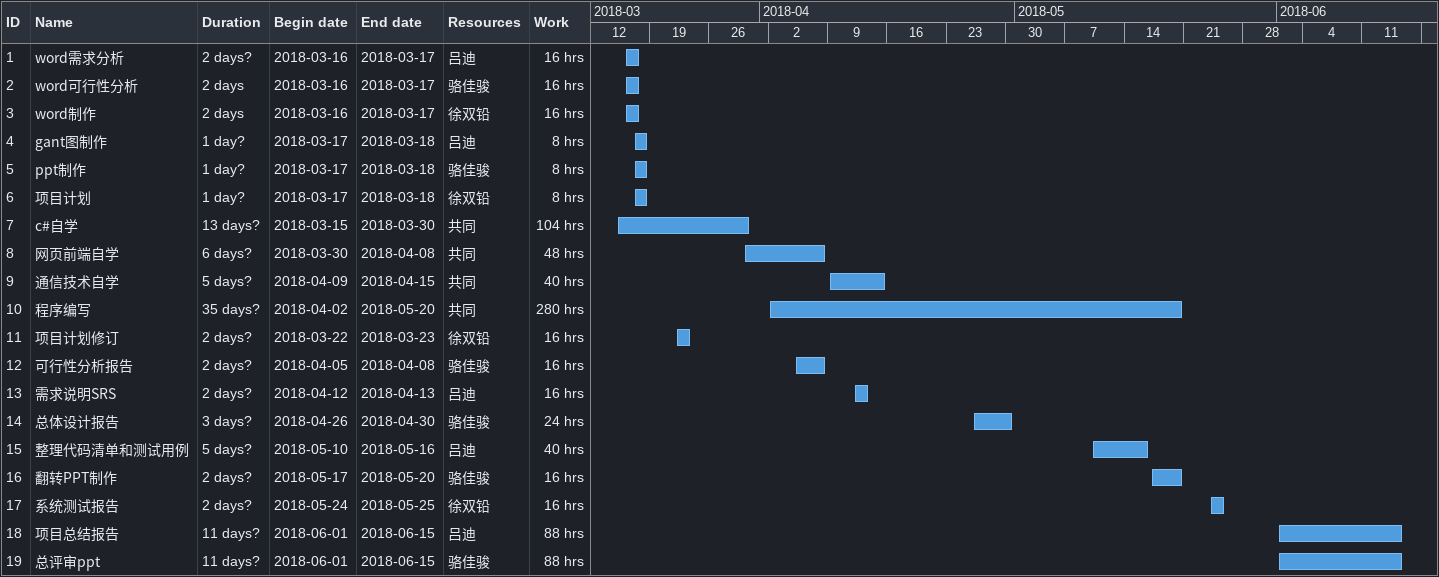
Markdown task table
| ID | Task | Duration | Start | Finish | Resources | Work (h) |
|---|---|---|---|---|---|---|
| 1 | word需求分析 | 2d? | 2018-03-16 | 2018-03-17 | 吕迪 | 16 |
| 2 | word可行性分析 | 2d | 2018-03-16 | 2018-03-17 | 骆佳骏 | 16 |
| 3 | word制作 | 2d | 2018-03-16 | 2018-03-17 | 徐双铅 | 16 |
| 4 | gant图制作 | 1d? | 2018-03-17 | 2018-03-18 | 吕迪 | 8 |
| 5 | ppt制作 | 1d? | 2018-03-17 | 2018-03-18 | 骆佳骏 | 8 |
| 6 | 项目计划 | 1d? | 2018-03-17 | 2018-03-18 | 徐双铅 | 8 |
| 7 | c#自学 | 13d? | 2018-03-15 | 2018-03-30 | 共同 | 104 |
| 8 | 网页前端自学 | 6d? | 2018-03-30 | 2018-04-08 | 共同 | 48 |
| 9 | 通信技术自学 | 5d? | 2018-04-09 | 2018-04-15 | 共同 | 40 |
| 10 | 程序编写 | 35d? | 2018-04-02 | 2018-05-20 | 共同 | 280 |
| 11 | 项目计划修订 | 2d? | 2018-03-22 | 2018-03-23 | 徐双铅 | 16 |
| 12 | 可行性分析报告 | 2d? | 2018-04-05 | 2018-04-08 | 骆佳骏 | 16 |
| 13 | 需求说明SRS | 2d? | 2018-04-12 | 2018-04-13 | 吕迪 | 16 |
| 14 | 总体设计报告 | 3d? | 2018-04-26 | 2018-04-30 | 骆佳骏 | 24 |
| 15 | 整理代码清单和测试用例 | 5d? | 2018-05-10 | 2018-05-16 | 吕迪 | 40 |
| 16 | 翻转PPT制作 | 2d? | 2018-05-17 | 2018-05-20 | 骆佳骏 | 16 |
| 17 | 系统测试报告 | 2d? | 2018-05-24 | 2018-05-25 | 徐双铅 | 16 |
| 18 | 项目总结报告 | 11d? | 2018-06-01 | 2018-06-15 | 吕迪 | 88 |
| 19 | 总评审ppt | 11d? | 2018-06-01 | 2018-06-15 | 骆佳骏 | 88 |
